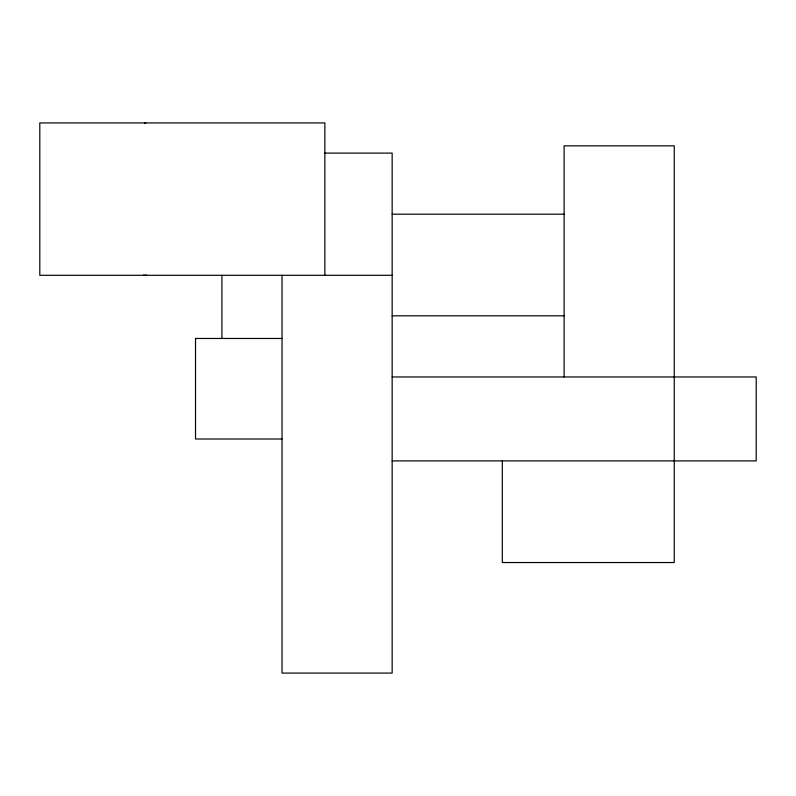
<?xml version="1.0" encoding="UTF-8"?>
<svg xmlns="http://www.w3.org/2000/svg" width="796" height="796" viewBox="0 0 796 796"><rect width="100%" height="100%" fill="white"/><g stroke="black" fill="none" stroke-linecap="round" stroke-linejoin="round"><path stroke-width="1.19" d="M324.858 153.101L392.159 153.101L392.159 673.078L282.023 673.078L282.023 275.297M392.159 214.194L564.125 214.194M392.159 275.297L39.8 275.297L39.8 122.922L324.858 122.922L324.858 275.297M392.159 315.823L564.125 315.823M282.023 338.469L195.527 338.469L195.527 439.004L282.023 439.004M392.159 376.966L756.2 376.966L756.2 460.904L392.159 460.904M564.125 376.966L564.125 145.857L674.262 145.857L674.262 562.533L502.296 562.533L502.296 460.904M221.925 275.297L221.925 338.469M146.464 275.038A3.373 3.373 0 0 1 143.738 274.978M144.454 123.002A3.373 3.373 0 0 1 145.827 122.982"/></g></svg>
